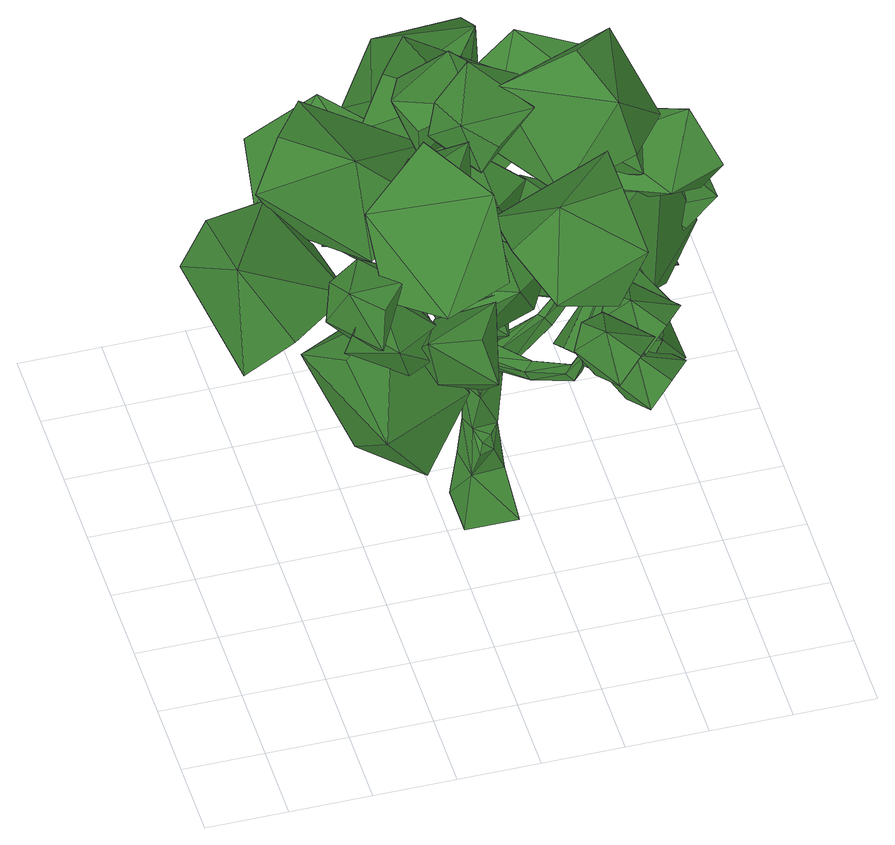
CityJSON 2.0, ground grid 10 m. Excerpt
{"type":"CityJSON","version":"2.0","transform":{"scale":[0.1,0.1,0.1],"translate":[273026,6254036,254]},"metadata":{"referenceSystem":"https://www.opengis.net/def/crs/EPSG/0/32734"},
"CityObjects":{
"tree1":{"type":"SolitaryVegetationObject","attributes":{"height":3.1,"width":0.19,"group":"standard","type":"broadleaf","footprint":[263504,6242857.49],"ground_height":12.38},"geometry":[{"type":"MultiSurface","lod":"2","boundaries":[[[0,1,2]],[[3,4,5]],[[0,6,7]],[[8,9,6]],[[9,10,11]],[[3,12,13]],[[2,8,0]],[[14,15,8]],[[15,16,10]],[[17,18,19]],[[2,20,14]],[[20,21,14]],[[22,16,21]],[[23,24,25]],[[7,20,1]],[[22,26,9]],[[9,23,22]],[[11,27,23]],[[28,29,30]],[[25,31,32]],[[33,34,35]],[[5,36,37]],[[38,39,40]],[[34,41,35]],[[28,38,34]],[[31,41,29]],[[39,42,43]],[[41,44,29]],[[29,39,30]],[[41,40,45]],[[46,42,47]],[[40,47,45]],[[39,46,40]],[[44,47,42]],[[48,49,50]],[[11,48,51]],[[11,12,3]],[[10,13,48]],[[52,53,54]],[[51,50,55]],[[12,55,52]],[[12,49,13]],[[56,57,58]],[[52,59,49]],[[49,56,50]],[[55,56,53]],[[60,57,61]],[[53,58,60]],[[53,61,54]],[[54,57,59]],[[62,63,64]],[[19,65,66]],[[67,65,62]],[[17,62,68]],[[10,17,32]],[[10,66,67]],[[16,19,66]],[[32,19,25]],[[64,69,70]],[[68,71,18]],[[18,63,65]],[[68,64,72]],[[70,73,74]],[[72,75,71]],[[63,75,69]],[[64,76,72]],[[73,77,74]],[[76,78,75]],[[75,73,69]],[[76,74,77]],[[79,80,81]],[[22,81,80]],[[9,79,6]],[[20,79,81]],[[82,83,84]],[[33,85,86]],[[33,28,34]],[[87,32,31]],[[33,36,88]],[[86,82,84]],[[27,37,82]],[[89,90,91]],[[82,92,93]],[[84,89,36]],[[37,89,92]],[[94,91,90]],[[89,95,92]],[[83,94,90]],[[93,95,94]],[[86,24,27]],[[86,85,24]],[[85,25,24]],[[5,87,88]],[[5,4,87]],[[4,32,87]],[[0,7,1]],[[0,8,6]],[[8,15,9]],[[9,15,10]],[[13,32,4]],[[4,3,13]],[[2,14,8]],[[14,21,15]],[[15,21,16]],[[17,68,18]],[[2,1,20]],[[20,22,21]],[[22,23,16]],[[25,16,23]],[[23,27,24]],[[7,6,20]],[[22,80,26]],[[9,11,23]],[[11,3,27]],[[28,31,29]],[[25,35,31]],[[35,25,85]],[[85,33,35]],[[37,3,5]],[[5,88,36]],[[38,30,39]],[[34,38,41]],[[28,30,38]],[[31,35,41]],[[39,44,42]],[[41,45,44]],[[29,44,39]],[[41,38,40]],[[46,43,42]],[[40,46,47]],[[39,43,46]],[[44,45,47]],[[48,13,49]],[[11,10,48]],[[11,51,12]],[[10,32,13]],[[52,55,53]],[[51,48,50]],[[12,51,55]],[[12,52,49]],[[56,59,57]],[[52,54,59]],[[49,59,56]],[[55,50,56]],[[60,58,57]],[[53,56,58]],[[53,60,61]],[[54,61,57]],[[62,65,63]],[[19,18,65]],[[67,66,65]],[[17,67,62]],[[10,67,17]],[[10,16,66]],[[16,25,19]],[[32,17,19]],[[64,63,69]],[[68,72,71]],[[18,71,63]],[[68,62,64]],[[70,69,73]],[[72,76,75]],[[63,71,75]],[[64,70,76]],[[73,78,77]],[[76,77,78]],[[75,78,73]],[[76,70,74]],[[79,26,80]],[[22,20,81]],[[9,26,79]],[[20,6,79]],[[82,93,83]],[[33,88,28]],[[28,88,31]],[[88,87,31]],[[33,84,36]],[[84,33,86]],[[86,27,82]],[[27,3,37]],[[89,83,90]],[[82,37,92]],[[84,83,89]],[[37,36,89]],[[94,95,91]],[[89,91,95]],[[83,93,94]],[[93,92,95]],[[96,97,98]],[[99,100,101]],[[102,103,104]],[[96,98,104]],[[105,106,107]],[[108,109,110]],[[111,112,113]],[[105,107,113]],[[114,115,116]],[[117,118,119]],[[120,121,122]],[[114,116,122]],[[123,124,125]],[[126,127,128]],[[129,130,131]],[[123,125,131]],[[132,133,134]],[[135,136,137]],[[138,139,140]],[[132,134,140]],[[141,142,143]],[[144,145,146]],[[147,148,149]],[[141,143,149]],[[150,151,152]],[[153,154,155]],[[156,157,158]],[[150,152,158]],[[159,160,161]],[[162,163,164]],[[165,166,167]],[[159,161,167]],[[168,169,170]],[[171,172,173]],[[174,175,176]],[[168,170,176]],[[177,178,179]],[[180,181,182]],[[183,184,185]],[[177,179,185]],[[186,187,188]],[[189,190,191]],[[192,193,194]],[[186,188,194]],[[195,196,197]],[[198,199,200]],[[201,202,203]],[[195,197,203]],[[204,205,206]],[[207,208,209]],[[210,211,212]],[[204,206,212]],[[213,214,215]],[[216,217,218]],[[219,220,221]],[[213,215,221]],[[222,223,224]],[[225,226,227]],[[228,229,230]],[[222,224,230]],[[231,232,233]],[[234,235,236]],[[237,238,239]],[[231,233,239]],[[240,241,242]],[[243,244,245]],[[246,247,248]],[[240,242,248]],[[249,250,251]],[[252,253,254]],[[255,256,257]],[[249,251,257]],[[258,259,260]],[[261,262,263]],[[264,265,266]],[[258,260,266]],[[267,268,269]],[[270,271,272]],[[273,274,275]],[[267,269,275]],[[276,277,278]],[[279,280,281]],[[282,283,284]],[[276,278,284]],[[285,286,287]],[[288,289,290]],[[291,292,293]],[[285,287,293]],[[294,295,296]],[[297,298,299]],[[300,301,302]],[[294,296,302]],[[303,304,305]],[[306,307,308]],[[309,310,311]],[[303,305,311]],[[312,313,314]],[[315,316,317]],[[318,319,320]],[[312,314,320]],[[321,322,323]],[[324,325,326]],[[327,328,329]],[[321,323,329]],[[330,331,332]],[[333,334,335]],[[336,337,338]],[[330,332,338]],[[339,340,341]],[[342,343,344]],[[345,346,347]],[[339,341,347]],[[348,349,350]],[[351,352,353]],[[354,355,356]],[[348,350,356]],[[357,358,359]],[[360,361,362]],[[363,364,365]],[[357,359,365]],[[366,367,368]],[[369,370,371]],[[372,373,374]],[[366,368,374]],[[375,376,377]],[[378,379,380]],[[381,382,383]],[[375,377,383]],[[384,385,386]],[[387,388,389]],[[390,391,392]],[[384,386,392]],[[393,394,395]],[[396,397,398]],[[399,400,401]],[[393,395,401]],[[402,403,404]],[[405,406,407]],[[408,409,410]],[[402,404,410]],[[411,412,413]],[[414,415,416]],[[417,418,419]],[[411,413,419]],[[419,416,417]],[[419,413,416]],[[413,414,416]],[[419,412,411]],[[419,418,412]],[[418,420,412]],[[416,418,417]],[[416,415,418]],[[415,420,418]],[[413,415,414]],[[413,412,415]],[[412,420,415]],[[410,407,408]],[[410,404,407]],[[404,405,407]],[[410,403,402]],[[410,409,403]],[[409,421,403]],[[407,409,408]],[[407,406,409]],[[406,421,409]],[[404,406,405]],[[404,403,406]],[[403,421,406]],[[401,398,399]],[[401,395,398]],[[395,396,398]],[[401,394,393]],[[401,400,394]],[[400,422,394]],[[398,400,399]],[[398,397,400]],[[397,422,400]],[[395,397,396]],[[395,394,397]],[[394,422,397]],[[392,389,390]],[[392,386,389]],[[386,387,389]],[[392,385,384]],[[392,391,385]],[[391,423,385]],[[389,391,390]],[[389,388,391]],[[388,423,391]],[[386,388,387]],[[386,385,388]],[[385,423,388]],[[383,380,381]],[[383,377,380]],[[377,378,380]],[[383,376,375]],[[383,382,376]],[[382,424,376]],[[380,382,381]],[[380,379,382]],[[379,424,382]],[[377,379,378]],[[377,376,379]],[[376,424,379]],[[374,371,372]],[[374,368,371]],[[368,369,371]],[[374,367,366]],[[374,373,367]],[[373,425,367]],[[371,373,372]],[[371,370,373]],[[370,425,373]],[[368,370,369]],[[368,367,370]],[[367,425,370]],[[365,362,363]],[[365,359,362]],[[359,360,362]],[[365,358,357]],[[365,364,358]],[[364,426,358]],[[362,364,363]],[[362,361,364]],[[361,426,364]],[[359,361,360]],[[359,358,361]],[[358,426,361]],[[356,353,354]],[[356,350,353]],[[350,351,353]],[[356,349,348]],[[356,355,349]],[[355,427,349]],[[353,355,354]],[[353,352,355]],[[352,427,355]],[[350,352,351]],[[350,349,352]],[[349,427,352]],[[347,344,345]],[[347,341,344]],[[341,342,344]],[[347,340,339]],[[347,346,340]],[[346,428,340]],[[344,346,345]],[[344,343,346]],[[343,428,346]],[[341,343,342]],[[341,340,343]],[[340,428,343]],[[338,335,336]],[[338,332,335]],[[332,333,335]],[[338,331,330]],[[338,337,331]],[[337,429,331]],[[335,337,336]],[[335,334,337]],[[334,429,337]],[[332,334,333]],[[332,331,334]],[[331,429,334]],[[329,326,327]],[[329,323,326]],[[323,324,326]],[[329,322,321]],[[329,328,322]],[[328,430,322]],[[326,328,327]],[[326,325,328]],[[325,430,328]],[[323,325,324]],[[323,322,325]],[[322,430,325]],[[320,317,318]],[[320,314,317]],[[314,315,317]],[[320,313,312]],[[320,319,313]],[[319,431,313]],[[317,319,318]],[[317,316,319]],[[316,431,319]],[[314,316,315]],[[314,313,316]],[[313,431,316]],[[311,308,309]],[[311,305,308]],[[305,306,308]],[[311,304,303]],[[311,310,304]],[[310,432,304]],[[308,310,309]],[[308,307,310]],[[307,432,310]],[[305,307,306]],[[305,304,307]],[[304,432,307]],[[302,299,300]],[[302,296,299]],[[296,297,299]],[[302,295,294]],[[302,301,295]],[[301,433,295]],[[299,301,300]],[[299,298,301]],[[298,433,301]],[[296,298,297]],[[296,295,298]],[[295,433,298]],[[293,290,291]],[[293,287,290]],[[287,288,290]],[[293,286,285]],[[293,292,286]],[[292,434,286]],[[290,292,291]],[[290,289,292]],[[289,434,292]],[[287,289,288]],[[287,286,289]],[[286,434,289]],[[284,281,282]],[[284,278,281]],[[278,279,281]],[[284,277,276]],[[284,283,277]],[[283,435,277]],[[281,283,282]],[[281,280,283]],[[280,435,283]],[[278,280,279]],[[278,277,280]],[[277,435,280]],[[275,272,273]],[[275,269,272]],[[269,270,272]],[[275,268,267]],[[275,274,268]],[[274,436,268]],[[272,274,273]],[[272,271,274]],[[271,436,274]],[[269,271,270]],[[269,268,271]],[[268,436,271]],[[266,263,264]],[[266,260,263]],[[260,261,263]],[[266,259,258]],[[266,265,259]],[[265,437,259]],[[263,265,264]],[[263,262,265]],[[262,437,265]],[[260,262,261]],[[260,259,262]],[[259,437,262]],[[257,254,255]],[[257,251,254]],[[251,252,254]],[[257,250,249]],[[257,256,250]],[[256,438,250]],[[254,256,255]],[[254,253,256]],[[253,438,256]],[[251,253,252]],[[251,250,253]],[[250,438,253]],[[248,245,246]],[[248,242,245]],[[242,243,245]],[[248,241,240]],[[248,247,241]],[[247,439,241]],[[245,247,246]],[[245,244,247]],[[244,439,247]],[[242,244,243]],[[242,241,244]],[[241,439,244]],[[239,236,237]],[[239,233,236]],[[233,234,236]],[[239,232,231]],[[239,238,232]],[[238,440,232]],[[236,238,237]],[[236,235,238]],[[235,440,238]],[[233,235,234]],[[233,232,235]],[[232,440,235]],[[230,227,228]],[[230,224,227]],[[224,225,227]],[[230,223,222]],[[230,229,223]],[[229,441,223]],[[227,229,228]],[[227,226,229]],[[226,441,229]],[[224,226,225]],[[224,223,226]],[[223,441,226]],[[221,218,219]],[[221,215,218]],[[215,216,218]],[[221,214,213]],[[221,220,214]],[[220,442,214]],[[218,220,219]],[[218,217,220]],[[217,442,220]],[[215,217,216]],[[215,214,217]],[[214,442,217]],[[212,209,210]],[[212,206,209]],[[206,207,209]],[[212,205,204]],[[212,211,205]],[[211,443,205]],[[209,211,210]],[[209,208,211]],[[208,443,211]],[[206,208,207]],[[206,205,208]],[[205,443,208]],[[203,200,201]],[[203,197,200]],[[197,198,200]],[[203,196,195]],[[203,202,196]],[[202,444,196]],[[200,202,201]],[[200,199,202]],[[199,444,202]],[[197,199,198]],[[197,196,199]],[[196,444,199]],[[194,191,192]],[[194,188,191]],[[188,189,191]],[[194,187,186]],[[194,193,187]],[[193,445,187]],[[191,193,192]],[[191,190,193]],[[190,445,193]],[[188,190,189]],[[188,187,190]],[[187,445,190]],[[185,182,183]],[[185,179,182]],[[179,180,182]],[[185,178,177]],[[185,184,178]],[[184,446,178]],[[182,184,183]],[[182,181,184]],[[181,446,184]],[[179,181,180]],[[179,178,181]],[[178,446,181]],[[176,173,174]],[[176,170,173]],[[170,171,173]],[[176,169,168]],[[176,175,169]],[[175,447,169]],[[173,175,174]],[[173,172,175]],[[172,447,175]],[[170,172,171]],[[170,169,172]],[[169,447,172]],[[167,164,165]],[[167,161,164]],[[161,162,164]],[[167,160,159]],[[167,166,160]],[[166,448,160]],[[164,166,165]],[[164,163,166]],[[163,448,166]],[[161,163,162]],[[161,160,163]],[[160,448,163]],[[158,155,156]],[[158,152,155]],[[152,153,155]],[[158,151,150]],[[158,157,151]],[[157,449,151]],[[155,157,156]],[[155,154,157]],[[154,449,157]],[[152,154,153]],[[152,151,154]],[[151,449,154]],[[149,146,147]],[[149,143,146]],[[143,144,146]],[[149,142,141]],[[149,148,142]],[[148,450,142]],[[146,148,147]],[[146,145,148]],[[145,450,148]],[[143,145,144]],[[143,142,145]],[[142,450,145]],[[140,137,138]],[[140,134,137]],[[134,135,137]],[[140,133,132]],[[140,139,133]],[[139,451,133]],[[137,139,138]],[[137,136,139]],[[136,451,139]],[[134,136,135]],[[134,133,136]],[[133,451,136]],[[131,128,129]],[[131,125,128]],[[125,126,128]],[[131,124,123]],[[131,130,124]],[[130,452,124]],[[128,130,129]],[[128,127,130]],[[127,452,130]],[[125,127,126]],[[125,124,127]],[[124,452,127]],[[122,119,120]],[[122,116,119]],[[116,117,119]],[[122,115,114]],[[122,121,115]],[[121,453,115]],[[119,121,120]],[[119,118,121]],[[118,453,121]],[[116,118,117]],[[116,115,118]],[[115,453,118]],[[113,110,111]],[[113,107,110]],[[107,108,110]],[[113,106,105]],[[113,112,106]],[[112,454,106]],[[110,112,111]],[[110,109,112]],[[109,454,112]],[[107,109,108]],[[107,106,109]],[[106,454,109]],[[104,101,102]],[[104,98,101]],[[98,99,101]],[[104,97,96]],[[104,103,97]],[[103,455,97]],[[101,103,102]],[[101,100,103]],[[100,455,103]],[[98,100,99]],[[98,97,100]],[[97,455,100]]]}]}
},
"vertices":[
[384,361,7],[319,296,7],[319,361,7],[367,326,250],[362,338,250],[362,325,261],[374,324,67],[384,296,7],[369,368,66],[370,339,125],[359,350,213],[372,325,215],[430,354,261],[425,365,258],[329,364,66],[362,365,126],[332,350,186],[349,385,240],[330,435,281],[338,378,237],[334,321,67],[333,357,126],[338,330,132],[345,322,186],[339,319,242],[333,329,240],[358,324,123],[348,311,244],[321,327,327],[256,338,407],[259,327,414],[312,341,322],[352,345,246],[340,311,264],[309,317,320],[301,330,315],[392,270,280],[401,271,265],[255,319,404],[152,328,392],[150,321,383],[252,330,397],[96,332,424],[97,328,426],[150,337,386],[148,330,376],[95,325,423],[94,329,421],[434,367,244],[466,367,307],[478,369,303],[439,355,246],[467,357,310],[463,346,368],[451,345,371],[480,359,305],[461,355,366],[508,358,412],[511,359,410],[450,353,369],[512,356,411],[509,356,413],[351,446,262],[324,487,268],[343,488,268],[326,443,261],[337,387,213],[352,388,223],[345,436,283],[330,521,249],[346,522,249],[327,491,283],[338,492,284],[328,569,274],[336,571,275],[332,525,263],[341,527,263],[334,567,282],[329,567,281],[359,315,108],[345,314,122],[341,307,109],[387,259,261],[415,210,309],[380,260,275],[334,319,251],[343,309,254],[356,336,259],[356,324,271],[425,220,312],[432,186,368],[437,192,369],[436,215,303],[424,204,301],[437,182,366],[443,188,367],[593,385,449],[559,312,520],[609,345,379],[559,296,337],[524,221,404],[500,351,328],[461,392,387],[421,320,456],[528,424,420],[162,377,424],[174,272,439],[112,388,361],[37,357,351],[44,251,363],[6,388,420],[34,377,496],[42,271,513],[110,405,481],[249,212,449],[283,144,373],[192,260,416],[124,236,378],[153,169,299],[95,191,439],[132,129,477],[161,58,402],[198,171,499],[465,147,649],[475,247,612],[386,130,653],[331,136,593],[336,235,554],[371,87,541],[447,95,514],[456,193,472],[482,97,588],[315,90,589],[310,138,685],[238,76,564],[178,130,558],[168,180,652],[217,181,508],[289,217,520],[284,269,613],[331,148,533],[465,246,348],[400,208,363],[490,260,399],[503,224,443],[439,186,461],[536,188,411],[521,159,363],[459,119,379],[505,206,333],[534,381,543],[599,344,558],[534,396,487],[542,360,441],[607,322,452],[498,324,455],[490,295,505],[553,254,518],[491,342,539],[187,368,424],[109,440,439],[231,392,361],[268,465,351],[193,541,363],[311,462,420],[283,452,496],[208,527,513],[244,382,481],[253,587,424],[313,674,439],[283,546,361],[360,521,351],[424,606,363],[364,477,420],[350,504,496],[413,588,513],[274,532,481],[478,366,471],[380,406,486],[511,405,408],[519,486,398],[422,530,410],[561,499,467],[538,479,543],[441,523,560],[527,399,528],[370,548,511],[444,471,526],[324,526,447],[284,456,438],[354,376,449],[240,462,507],[270,470,582],[339,391,600],[313,538,568],[229,485,503],[303,409,518],[183,464,440],[142,394,430],[213,314,442],[99,399,499],[128,408,575],[198,328,592],[171,475,560],[463,336,693],[375,355,641],[496,272,661],[514,261,584],[428,276,529],[560,325,577],[539,400,592],[454,421,536],[517,388,667],[309,648,371],[221,615,328],[343,586,408],[360,516,376],[274,478,332],[406,544,318],[386,598,263],[300,563,215],[364,654,314],[298,349,641],[349,391,654],[290,349,590],[324,340,553],[376,382,563],[338,293,570],[356,282,617],[409,321,629],[316,301,643],[356,333,461],[407,375,474],[348,333,411],[383,324,374],[435,366,383],[396,278,391],[414,266,437],[468,305,449],[375,285,463],[257,432,457],[308,474,470],[249,433,407],[283,423,370],[335,465,379],[297,377,387],[315,365,433],[369,405,445],[275,384,460],[245,477,366],[304,491,396],[225,522,349],[248,556,318],[306,573,347],[258,524,280],[284,480,283],[345,494,310],[256,458,319],[279,349,600],[342,348,625],[259,395,611],[279,441,599],[341,444,624],[282,433,549],[307,395,525],[371,395,547],[283,357,549],[279,141,496],[342,140,521],[259,187,507],[279,233,495],[341,235,520],[282,224,445],[307,186,421],[371,187,443],[283,148,446],[279,235,544],[342,234,569],[259,281,555],[279,327,543],[341,329,568],[282,318,493],[307,280,469],[371,281,492],[283,242,494],[212,127,473],[216,83,523],[247,164,481],[298,157,489],[305,113,540],[306,131,445],[283,88,429],[289,42,478],[235,107,432],[449,364,528],[453,320,578],[484,401,536],[535,394,544],[542,350,595],[543,368,500],[520,325,484],[527,279,533],[472,344,487],[230,306,557],[234,261,608],[265,342,566],[316,335,573],[323,292,624],[324,309,530],[301,267,514],[308,220,563],[253,285,516],[271,295,381],[275,250,431],[306,331,389],[357,324,397],[364,281,448],[365,299,353],[342,256,337],[348,210,386],[294,274,339],[362,242,470],[365,198,520],[397,279,478],[447,272,486],[454,228,537],[456,246,442],[433,203,426],[439,157,475],[385,222,429],[237,458,375],[241,413,425],[272,494,383],[323,487,391],[330,444,442],[331,462,347],[308,419,331],[315,373,380],[260,437,334],[465,199,437],[523,173,415],[428,186,403],[416,139,387],[472,110,363],[407,119,434],[440,118,473],[497,89,453],[448,169,475],[445,141,495],[462,99,515],[476,162,485],[505,151,463],[524,109,482],[484,141,433],[455,116,432],[472,73,450],[434,133,459],[445,118,428],[462,76,449],[476,139,418],[505,128,397],[524,86,416],[484,118,366],[455,93,366],[472,50,384],[434,110,393],[396,74,520],[413,31,540],[427,94,510],[456,83,488],[475,41,507],[435,74,458],[406,49,457],[423,6,475],[385,66,484],[320,155,509],[269,133,529],[310,180,473],[281,213,470],[230,194,489],[299,238,503],[307,225,545],[256,206,567],[331,189,535],[225,100,479],[183,83,517],[204,118,444],[175,152,444],[132,137,481],[201,181,466],[221,175,505],[179,161,544],[242,138,495],[586,309,404],[633,343,412],[555,321,433],[538,362,439],[583,398,449],[525,368,397],[550,366,361],[596,402,368],[565,324,368],[544,284,386],[578,311,347],[539,312,421],[525,354,420],[558,383,382],[486,345,401],[479,325,361],[511,353,321],[502,287,372],[169,95,578],[165,89,520],[199,127,586],[199,169,570],[197,165,512],[159,180,584],[120,159,576],[115,155,518],[133,119,591],[157,134,483],[568,365,328],[630,401,415],[140,119,536],[222,166,540],[447,2,519],[496,46,428],[496,69,494],[530,108,398],[299,384,444],[423,169,540],[332,221,450],[291,232,627],[511,291,597],[273,54,542],[388,282,557],[388,188,509],[388,396,613],[352,528,367],[367,472,438],[467,372,442],[408,388,622],[215,532,266],[369,361,538],[279,305,526],[420,367,533],[358,510,494],[419,672,447],[126,545,447],[624,285,517],[396,149,411],[250,224,705],[427,283,523],[216,85,314],[92,204,447],[480,242,499]
]}
